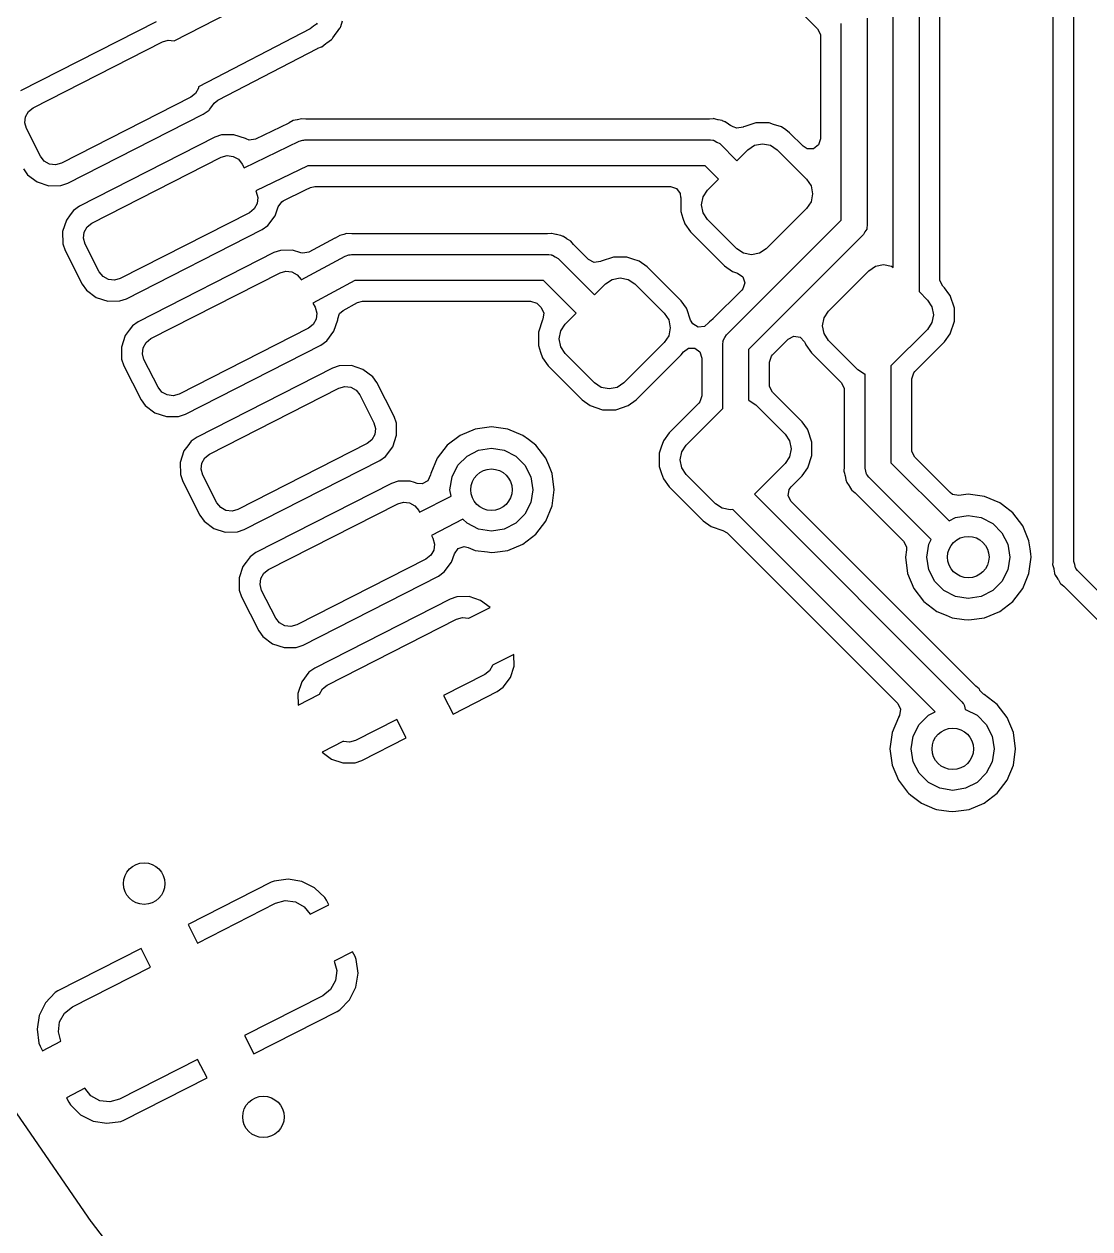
# Model space of a CAD drawing. Extents: x -1.57 to 1.57, y -1.57 to 1.57.
# Drawn here: x -1.2995 to -0.8948, y -0.9284 to -0.4708 of the extents above; entities that cross this region are included whole.
import ezdxf

# ---------------------------------------------------------------- set-up
doc = ezdxf.new("R2010")
doc.units = 0
doc.header["$MEASUREMENT"] = 0
doc.layers.add('BLACK', color=7, linetype='CONTINUOUS')

msp = doc.modelspace()

# ---------------------------------------------------------------- linework, layer by layer
at = {"layer": 'BLACK', "linetype": 'CONTINUOUS'}
for p, q in [((-1.16805, -0.30282), (-0.99821, -0.47267)), ((-0.95965, -0.34646), (-0.95965, -0.57241)), ((-0.96949, -0.5632), (-0.96949, -0.34849)), ((-0.95175, -0.56753), (-0.95175, -0.35361)), ((-0.90089, -0.6749), (-0.90089, -0.3839)), ((-0.90878, -0.38879), (-0.90878, -0.67426)), ((-1.24249, -0.47719), (-1.20519, -0.45784)), ((-1.24942, -0.46992), (-1.30086, -0.49613)), ((-1.18844, -0.47082), (-1.18968, -0.47164)), ((-1.18819, -0.47045), (-1.18844, -0.47082)), ((-1.17924, -0.47168), (-1.17857, -0.46951)), ((-0.98917, -0.54521), (-0.98917, -0.47054)), ((-0.97933, -0.4685), (-0.97933, -0.54724)), ((-1.19084, -0.47257), (-1.23328, -0.49459)), ((-1.18968, -0.47164), (-1.19084, -0.47257)), ((-1.18227, -0.47608), (-1.18099, -0.47421)), ((-1.18099, -0.47421), (-1.18094, -0.47415)), ((-1.18094, -0.47415), (-1.17958, -0.47234)), ((-1.17958, -0.47234), (-1.17944, -0.47208)), ((-1.17958, -0.47234), (-1.17958, -0.47234)), ((-1.17958, -0.47234), (-1.17958, -0.47234)), ((-1.17944, -0.47208), (-1.17943, -0.47208)), ((-1.17943, -0.47208), (-1.17936, -0.47195)), ((-1.17937, -0.47194), (-1.17924, -0.47168)), ((-1.17936, -0.47195), (-1.17937, -0.47194)), ((-1.17924, -0.47168), (-1.17924, -0.47168)), ((-0.99821, -0.47267), (-0.99711, -0.47482)), ((-0.99711, -0.47482), (-0.99707, -0.47543)), ((-0.99707, -0.47543), (-0.99707, -0.51442)), ((-1.29611, -0.50257), (-1.247, -0.47754)), ((-1.247, -0.47754), (-1.24478, -0.47692)), ((-1.24478, -0.47692), (-1.2425, -0.47719)), ((-1.2425, -0.47719), (-1.24249, -0.47719)), ((-1.22601, -0.49971), (-1.18815, -0.48007)), ((-1.18815, -0.48007), (-1.18796, -0.47998)), ((-1.18796, -0.47998), (-1.18654, -0.47943)), ((-1.18654, -0.47943), (-1.18646, -0.4794)), ((-1.18646, -0.4794), (-1.18497, -0.47822)), ((-1.18646, -0.4794), (-1.18646, -0.4794)), ((-1.18646, -0.4794), (-1.18646, -0.4794)), ((-1.18497, -0.47822), (-1.18468, -0.47799)), ((-1.18468, -0.47799), (-1.18462, -0.47795)), ((-1.18462, -0.47795), (-1.18279, -0.47661)), ((-1.18279, -0.47661), (-1.18258, -0.47641)), ((-1.18279, -0.47661), (-1.18279, -0.47661)), ((-1.18258, -0.47641), (-1.18257, -0.47642)), ((-1.18257, -0.47642), (-1.18246, -0.4763)), ((-1.18247, -0.4763), (-1.18227, -0.47608)), ((-1.18246, -0.4763), (-1.18247, -0.4763)), ((-1.18227, -0.47608), (-1.18227, -0.47608)), ((-1.23628, -0.49859), (-1.28539, -0.52362)), ((-1.23447, -0.49717), (-1.23628, -0.49859)), ((-1.23334, -0.49516), (-1.23447, -0.49717)), ((-1.23328, -0.49459), (-1.23334, -0.49516)), ((-1.29792, -0.50399), (-1.29611, -0.50257)), ((-1.22931, -0.50347), (-1.22917, -0.50328)), ((-1.22917, -0.50328), (-1.22829, -0.5021)), ((-1.22829, -0.5021), (-1.22733, -0.50083)), ((-1.22733, -0.50083), (-1.22601, -0.49971)), ((-1.29932, -0.50829), (-1.29905, -0.506)), ((-1.29905, -0.506), (-1.29792, -0.50399)), ((-1.28297, -0.53124), (-1.23153, -0.50503)), ((-1.23153, -0.50503), (-1.22931, -0.50347)), ((-1.19736, -0.50746), (-1.19886, -0.50832)), ((-1.19589, -0.5072), (-1.19736, -0.50746)), ((-1.19736, -0.50746), (-1.19736, -0.50746)), ((-1.19569, -0.50715), (-1.19589, -0.5072)), ((-1.19425, -0.50674), (-1.19569, -0.50715)), ((-1.19252, -0.50687), (-1.19425, -0.50674)), ((-1.19239, -0.50687), (-1.19252, -0.50687)), ((-1.03946, -0.50687), (-1.19239, -0.50687)), ((-1.03929, -0.50686), (-1.03946, -0.50687)), ((-1.03786, -0.50674), (-1.03929, -0.50686)), ((-1.03768, -0.50672), (-1.03786, -0.50674)), ((-1.03698, -0.50691), (-1.03768, -0.50672)), ((-1.03768, -0.50672), (-1.03768, -0.50672)), ((-1.03612, -0.50714), (-1.03698, -0.50691)), ((-1.03596, -0.50718), (-1.03612, -0.50714)), ((-1.03437, -0.50746), (-1.03596, -0.50718)), ((-1.03432, -0.50749), (-1.03437, -0.50746)), ((-1.03338, -0.50788), (-1.03432, -0.50749)), ((-1.03332, -0.50789), (-1.03338, -0.50788)), ((-1.29869, -0.51051), (-1.29932, -0.50829)), ((-1.29333, -0.52103), (-1.29869, -0.51051)), ((-1.19899, -0.50839), (-1.21162, -0.51453)), ((-1.19886, -0.50832), (-1.19899, -0.50839)), ((-1.032, -0.50882), (-1.03332, -0.50789)), ((-1.03332, -0.50789), (-1.03332, -0.50789)), ((-1.03185, -0.50891), (-1.032, -0.50882)), ((-1.03124, -0.50926), (-1.03185, -0.50891)), ((-1.0302, -0.50987), (-1.03124, -0.50926)), ((-1.02886, -0.51034), (-1.0302, -0.50987)), ((-1.02648, -0.50996), (-1.02886, -0.51034)), ((-1.02633, -0.50989), (-1.02648, -0.50996)), ((-1.02581, -0.50972), (-1.02633, -0.50989)), ((-1.02158, -0.50834), (-1.02581, -0.50972)), ((-1.01659, -0.50834), (-1.02158, -0.50834)), ((-1.01494, -0.50888), (-1.01659, -0.50834)), ((-1.01183, -0.50989), (-1.01494, -0.50888)), ((-1.01028, -0.51102), (-1.01183, -0.50989)), ((-1.00881, -0.51208), (-1.01028, -0.51102)), ((-1.00372, -0.51717), (-1.00881, -0.51208)), ((-1.22708, -0.51377), (-1.27852, -0.53998)), ((-1.22451, -0.5129), (-1.22708, -0.51377)), ((-1.2199, -0.51282), (-1.22451, -0.5129)), ((-1.22451, -0.5129), (-1.22451, -0.5129)), ((-1.21552, -0.51424), (-1.2199, -0.51282)), ((-1.21598, -0.52542), (-1.19506, -0.51526)), ((-1.21524, -0.51439), (-1.21552, -0.51424)), ((-1.21521, -0.51433), (-1.21524, -0.51439)), ((-1.21401, -0.51486), (-1.21521, -0.51433)), ((-1.21162, -0.51453), (-1.21401, -0.51486)), ((-1.19506, -0.51526), (-1.19373, -0.51483)), ((-1.19373, -0.51483), (-1.19331, -0.51488)), ((-1.19331, -0.51488), (-1.19291, -0.51476)), ((-1.19291, -0.51476), (-1.03882, -0.51476)), ((-1.03882, -0.51476), (-1.03795, -0.51489)), ((-1.03795, -0.51489), (-1.03777, -0.51488)), ((-1.03777, -0.51488), (-1.03768, -0.51493)), ((-1.03768, -0.51493), (-1.03743, -0.51496)), ((-1.03743, -0.51496), (-1.03641, -0.51562)), ((-1.03641, -0.51562), (-1.03534, -0.51621)), ((-1.03534, -0.51621), (-1.02883, -0.52272)), ((-1.02465, -0.51854), (-1.0221, -0.51684)), ((-1.0221, -0.51684), (-1.01908, -0.51624)), ((-1.01908, -0.51624), (-1.01607, -0.51684)), ((-1.01607, -0.51684), (-1.01351, -0.51854)), ((-0.99781, -0.51671), (-0.99976, -0.51812)), ((-0.99707, -0.51442), (-0.99781, -0.51671)), ((-1.2919, -0.52284), (-1.29333, -0.52103)), ((-1.27377, -0.54642), (-1.22466, -0.52139)), ((-1.22466, -0.52139), (-1.22244, -0.52077)), ((-1.22244, -0.52077), (-1.22015, -0.52104)), ((-1.22015, -0.52104), (-1.21814, -0.52216)), ((-1.02883, -0.52272), (-1.02465, -0.51854)), ((-1.01351, -0.51854), (-1.00238, -0.52968)), ((-1.00217, -0.51812), (-1.00372, -0.51717)), ((-0.99976, -0.51812), (-1.00217, -0.51812)), ((-1.29977, -0.52578), (-1.2982, -0.528)), ((-1.28989, -0.52397), (-1.2919, -0.52284)), ((-1.28761, -0.52424), (-1.28989, -0.52397)), ((-1.28539, -0.52362), (-1.28761, -0.52424)), ((-1.21814, -0.52216), (-1.21672, -0.52397)), ((-1.21672, -0.52397), (-1.21598, -0.52542)), ((-1.19178, -0.52461), (-1.21151, -0.53419)), ((-1.04086, -0.52461), (-1.19178, -0.52461)), ((-1.03579, -0.52968), (-1.04086, -0.52461)), ((-1.2982, -0.528), (-1.29452, -0.53077)), ((-1.29452, -0.53077), (-1.29014, -0.53219)), ((-1.03996, -0.53385), (-1.03579, -0.52968)), ((-1.00238, -0.52968), (-1.00067, -0.53223)), ((-1.29014, -0.53219), (-1.28554, -0.53211)), ((-1.28554, -0.53211), (-1.28297, -0.53124)), ((-1.21151, -0.53419), (-1.21135, -0.5345)), ((-1.21135, -0.5345), (-1.21073, -0.53672)), ((-1.20109, -0.5379), (-1.19263, -0.5338)), ((-1.19263, -0.5338), (-1.19077, -0.53289)), ((-1.19077, -0.53289), (-1.18907, -0.5325)), ((-1.18907, -0.5325), (-1.05402, -0.5325)), ((-1.05402, -0.5325), (-1.05173, -0.53324)), ((-1.05173, -0.53324), (-1.05032, -0.53519)), ((-1.05032, -0.53519), (-1.05021, -0.53662)), ((-1.04167, -0.53641), (-1.03996, -0.53385)), ((-1.00067, -0.53223), (-1.00007, -0.53525)), ((-1.00007, -0.53525), (-1.00067, -0.53826)), ((-1.211, -0.539), (-1.21213, -0.54101)), ((-1.21073, -0.53672), (-1.211, -0.539)), ((-1.20309, -0.5402), (-1.20167, -0.53825)), ((-1.20167, -0.53825), (-1.20109, -0.5379)), ((-1.05021, -0.53662), (-1.05016, -0.53662)), ((-1.05016, -0.53662), (-1.05016, -0.53692)), ((-1.05016, -0.53692), (-1.05016, -0.54192)), ((-1.04227, -0.53942), (-1.04167, -0.53641)), ((-1.04167, -0.54244), (-1.04227, -0.53942)), ((-1.00067, -0.53826), (-1.00238, -0.54081)), ((-1.28205, -0.54329), (-1.2835, -0.54522)), ((-1.28073, -0.54154), (-1.28205, -0.54329)), ((-1.27852, -0.53998), (-1.28073, -0.54154)), ((-1.21394, -0.54244), (-1.26305, -0.56746)), ((-1.21213, -0.54101), (-1.21394, -0.54244)), ((-1.20697, -0.54731), (-1.2042, -0.54363)), ((-1.2042, -0.54363), (-1.20309, -0.5402)), ((-1.05016, -0.54192), (-1.04932, -0.54451)), ((-1.03996, -0.54499), (-1.04167, -0.54244)), ((-1.00238, -0.54081), (-1.01769, -0.55612)), ((-1.2835, -0.54522), (-1.28492, -0.5496)), ((-1.2835, -0.54522), (-1.2835, -0.54522)), ((-1.2835, -0.54522), (-1.2835, -0.54522)), ((-1.27671, -0.54985), (-1.27558, -0.54784)), ((-1.27558, -0.54784), (-1.27377, -0.54642)), ((-1.26063, -0.57509), (-1.20919, -0.54888)), ((-1.20919, -0.54888), (-1.20697, -0.54731)), ((-1.04932, -0.54451), (-1.04862, -0.54667)), ((-1.04862, -0.54667), (-1.04642, -0.54969)), ((-1.02883, -0.55612), (-1.03996, -0.54499)), ((-1.03278, -0.58881), (-0.98917, -0.54521)), ((-0.97953, -0.54863), (-0.98019, -0.54966)), ((-0.9795, -0.54839), (-0.97953, -0.54863)), ((-0.97944, -0.54829), (-0.9795, -0.54839)), ((-0.97933, -0.54724), (-0.97946, -0.54811)), ((-0.97946, -0.54811), (-0.97944, -0.54829)), ((-1.28492, -0.5496), (-1.28485, -0.55421)), ((-1.27698, -0.55214), (-1.27671, -0.54985)), ((-1.27635, -0.55436), (-1.27698, -0.55214)), ((-1.18151, -0.55209), (-1.19136, -0.55741)), ((-1.18146, -0.55207), (-1.18151, -0.55209)), ((-1.17969, -0.55104), (-1.18146, -0.55207)), ((-1.17867, -0.55086), (-1.17969, -0.55104)), ((-1.17812, -0.55072), (-1.17867, -0.55086)), ((-1.17713, -0.55039), (-1.17812, -0.55072)), ((-1.17508, -0.55045), (-1.17713, -0.55039)), ((-1.17713, -0.55039), (-1.17713, -0.55039)), ((-1.17503, -0.55045), (-1.17508, -0.55045)), ((-1.10088, -0.55045), (-1.17503, -0.55045)), ((-1.10071, -0.55044), (-1.10088, -0.55045)), ((-1.09928, -0.55032), (-1.10071, -0.55044)), ((-1.0991, -0.55031), (-1.09928, -0.55032)), ((-1.09858, -0.55044), (-1.0991, -0.55031)), ((-1.0991, -0.55031), (-1.0991, -0.55031)), ((-1.09754, -0.55072), (-1.09858, -0.55044)), ((-1.09738, -0.55076), (-1.09754, -0.55072)), ((-1.09579, -0.55104), (-1.09738, -0.55076)), ((-1.09573, -0.55107), (-1.09579, -0.55104)), ((-1.09479, -0.55146), (-1.09573, -0.55107)), ((-1.09474, -0.55147), (-1.09479, -0.55146)), ((-1.09341, -0.5524), (-1.09474, -0.55147)), ((-1.09474, -0.55147), (-1.09474, -0.55147)), ((-1.09327, -0.55249), (-1.09341, -0.5524)), ((-1.09276, -0.55278), (-1.09327, -0.55249)), ((-1.09187, -0.5533), (-1.09276, -0.55278)), ((-1.09083, -0.55454), (-1.09187, -0.5533)), ((-1.04642, -0.54969), (-1.04642, -0.54969)), ((-1.04642, -0.54969), (-1.04642, -0.54969)), ((-1.04642, -0.54969), (-1.03353, -0.56258)), ((-0.98077, -0.55072), (-1.02438, -0.59433)), ((-0.98019, -0.54966), (-0.98077, -0.55072)), ((-1.28485, -0.55421), (-1.28485, -0.55421)), ((-1.28485, -0.55421), (-1.28398, -0.55678)), ((-1.28398, -0.55678), (-1.28398, -0.55678)), ((-1.28398, -0.55678), (-1.28398, -0.55678)), ((-1.28398, -0.55678), (-1.27743, -0.56963)), ((-1.27099, -0.56488), (-1.27635, -0.55436)), ((-1.20473, -0.55761), (-1.25618, -0.58383)), ((-1.20217, -0.55674), (-1.20473, -0.55761)), ((-1.19756, -0.55667), (-1.20217, -0.55674)), ((-1.20217, -0.55674), (-1.20217, -0.55674)), ((-1.19441, -0.55769), (-1.19756, -0.55667)), ((-1.19373, -0.55785), (-1.19441, -0.55769)), ((-1.19136, -0.55741), (-1.19373, -0.55785)), ((-1.09072, -0.55466), (-1.09083, -0.55454)), ((-1.08516, -0.56022), (-1.09072, -0.55466)), ((-1.02627, -0.55783), (-1.02883, -0.55612)), ((-1.02326, -0.55843), (-1.02627, -0.55783)), ((-1.02024, -0.55783), (-1.02326, -0.55843)), ((-1.01769, -0.55612), (-1.02024, -0.55783)), ((-1.1943, -0.56798), (-1.17758, -0.55894)), ((-1.17758, -0.55894), (-1.17626, -0.55845)), ((-1.17626, -0.55845), (-1.17574, -0.55849)), ((-1.17574, -0.55849), (-1.17524, -0.55835)), ((-1.17524, -0.55835), (-1.10024, -0.55835)), ((-1.10024, -0.55835), (-1.09937, -0.55847)), ((-1.09937, -0.55847), (-1.09919, -0.55846)), ((-1.09919, -0.55846), (-1.0991, -0.55851)), ((-1.0991, -0.55851), (-1.09885, -0.55855)), ((-1.09885, -0.55855), (-1.09783, -0.5592)), ((-1.09783, -0.5592), (-1.09676, -0.55979)), ((-1.09676, -0.55979), (-1.08289, -0.57365)), ((-1.08301, -0.56132), (-1.08516, -0.56022)), ((-1.08063, -0.56094), (-1.08301, -0.56132)), ((-1.0804, -0.56082), (-1.08063, -0.56094)), ((-1.07565, -0.55928), (-1.0804, -0.56082)), ((-1.0804, -0.56082), (-1.0804, -0.56082)), ((-1.07065, -0.55928), (-1.07565, -0.55928)), ((-1.06832, -0.56003), (-1.07065, -0.55928)), ((-1.0659, -0.56082), (-1.06832, -0.56003)), ((-1.06288, -0.56302), (-1.0659, -0.56082)), ((-1.03353, -0.56258), (-1.03051, -0.56478)), ((-0.97872, -0.56448), (-0.97616, -0.56277)), ((-0.97616, -0.56277), (-0.97315, -0.56217)), ((-0.97315, -0.56217), (-0.97013, -0.56277)), ((-0.97013, -0.56277), (-0.96949, -0.5632)), ((-1.26956, -0.56669), (-1.27099, -0.56488)), ((-1.26755, -0.56782), (-1.26956, -0.56669)), ((-1.25143, -0.59027), (-1.20232, -0.56524)), ((-1.20232, -0.56524), (-1.2001, -0.56462)), ((-1.2001, -0.56462), (-1.19781, -0.56489)), ((-1.19781, -0.56489), (-1.1958, -0.56601)), ((-1.1958, -0.56601), (-1.19437, -0.56782)), ((-1.07616, -0.56777), (-1.07315, -0.56717)), ((-1.07315, -0.56717), (-1.07014, -0.56777)), ((-1.04999, -0.57591), (-1.06288, -0.56302)), ((-1.03051, -0.56478), (-1.02856, -0.56541)), ((-1.02856, -0.56541), (-1.02661, -0.56683)), ((-1.02661, -0.56683), (-1.02587, -0.56912)), ((-0.99403, -0.57979), (-0.97872, -0.56448)), ((-1.27743, -0.56963), (-1.27586, -0.57185)), ((-1.27586, -0.57185), (-1.27218, -0.57461)), ((-1.26526, -0.56809), (-1.26755, -0.56782)), ((-1.26305, -0.56746), (-1.26526, -0.56809)), ((-1.19437, -0.56782), (-1.1943, -0.56798)), ((-1.17399, -0.56819), (-1.18983, -0.57675)), ((-1.10227, -0.56819), (-1.17399, -0.56819)), ((-1.08985, -0.58061), (-1.10227, -0.56819)), ((-1.08289, -0.57365), (-1.07872, -0.56948)), ((-1.07872, -0.56948), (-1.07616, -0.56777)), ((-1.07014, -0.56777), (-1.06758, -0.56948)), ((-1.06758, -0.56948), (-1.05645, -0.58061)), ((-1.02701, -0.57188), (-1.03791, -0.58278)), ((-1.02661, -0.57141), (-1.02701, -0.57188)), ((-1.02587, -0.56912), (-1.02661, -0.57141)), ((-0.9517, -0.56814), (-0.95175, -0.56753)), ((-0.95061, -0.57028), (-0.9517, -0.56814)), ((-0.94999, -0.57091), (-0.95061, -0.57028)), ((-0.94832, -0.5732), (-0.94999, -0.57091)), ((-1.27218, -0.57461), (-1.2678, -0.57604)), ((-1.2678, -0.57604), (-1.2632, -0.57596)), ((-1.2632, -0.57596), (-1.26063, -0.57509)), ((-1.17286, -0.57655), (-1.17101, -0.57608)), ((-1.17101, -0.57608), (-1.10716, -0.57608)), ((-1.10716, -0.57608), (-1.10487, -0.57683)), ((-1.04794, -0.57872), (-1.04999, -0.57591)), ((-0.95965, -0.57241), (-0.95644, -0.57561)), ((-0.95644, -0.57561), (-0.95474, -0.57817)), ((-0.94779, -0.57393), (-0.94832, -0.5732)), ((-0.94625, -0.57868), (-0.94779, -0.57393)), ((-1.18983, -0.57675), (-1.18901, -0.57835)), ((-1.18901, -0.57835), (-1.18839, -0.58056)), ((-1.18839, -0.58056), (-1.18866, -0.58285)), ((-1.18036, -0.58279), (-1.17973, -0.58073)), ((-1.17973, -0.58073), (-1.1784, -0.57954)), ((-1.1784, -0.57954), (-1.17286, -0.57655)), ((-1.10487, -0.57683), (-1.1044, -0.57722)), ((-1.1044, -0.57722), (-1.10328, -0.57835)), ((-1.10328, -0.57835), (-1.10219, -0.58049)), ((-1.10219, -0.58049), (-1.10256, -0.58287)), ((-1.09403, -0.58479), (-1.08985, -0.58061)), ((-1.05645, -0.58061), (-1.05474, -0.58317)), ((-1.04779, -0.57893), (-1.04794, -0.57872)), ((-1.04639, -0.58325), (-1.04779, -0.57893)), ((-0.99573, -0.58234), (-0.99403, -0.57979)), ((-0.95474, -0.57817), (-0.95414, -0.58118)), ((-0.94625, -0.58368), (-0.94625, -0.57868)), ((-1.25839, -0.58539), (-1.25969, -0.58711)), ((-1.25618, -0.58383), (-1.25839, -0.58539)), ((-1.18978, -0.58486), (-1.19159, -0.58629)), ((-1.18866, -0.58285), (-1.18978, -0.58486)), ((-1.18186, -0.58748), (-1.18044, -0.5831)), ((-1.18044, -0.58304), (-1.18042, -0.58297)), ((-1.18044, -0.5831), (-1.18044, -0.58304)), ((-1.18042, -0.58297), (-1.18039, -0.58278)), ((-1.18039, -0.58278), (-1.18036, -0.58279)), ((-1.10268, -0.58311), (-1.10423, -0.58786)), ((-1.10256, -0.58287), (-1.10268, -0.58311)), ((-1.10268, -0.58311), (-1.10268, -0.58311)), ((-1.10268, -0.58311), (-1.10268, -0.58311)), ((-1.09573, -0.58734), (-1.09403, -0.58479)), ((-1.05474, -0.58317), (-1.05414, -0.58618)), ((-1.04558, -0.58465), (-1.04639, -0.58325)), ((-1.04349, -0.58585), (-1.04558, -0.58465)), ((-1.0411, -0.5856), (-1.04349, -0.58585)), ((-1.03951, -0.58417), (-1.0411, -0.5856)), ((-1.03949, -0.58419), (-1.03951, -0.58417)), ((-1.03937, -0.58405), (-1.03949, -0.58419)), ((-1.03931, -0.58399), (-1.03937, -0.58405)), ((-1.03927, -0.58393), (-1.03931, -0.58399)), ((-1.03803, -0.58289), (-1.03927, -0.58393)), ((-1.03927, -0.58393), (-1.03927, -0.58393)), ((-1.03791, -0.58278), (-1.03803, -0.58289)), ((-0.99633, -0.58536), (-0.99573, -0.58234)), ((-0.99573, -0.58837), (-0.99633, -0.58536)), ((-0.95474, -0.58419), (-0.95644, -0.58675)), ((-0.95414, -0.58118), (-0.95474, -0.58419)), ((-0.94779, -0.58843), (-0.94625, -0.58368)), ((-1.26116, -0.58907), (-1.26258, -0.59345)), ((-1.25969, -0.58711), (-1.26116, -0.58907)), ((-1.26116, -0.58907), (-1.26116, -0.58907)), ((-1.26116, -0.58907), (-1.26116, -0.58907)), ((-1.19159, -0.58629), (-1.2407, -0.61131)), ((-1.18463, -0.59116), (-1.18186, -0.58748)), ((-1.10423, -0.58786), (-1.10423, -0.59285)), ((-1.09633, -0.59036), (-1.09573, -0.58734)), ((-1.05474, -0.58919), (-1.05645, -0.59175)), ((-1.05414, -0.58618), (-1.05474, -0.58919)), ((-1.03402, -0.59091), (-1.03337, -0.58988)), ((-1.03337, -0.58988), (-1.03278, -0.58881)), ((-1.00934, -0.59046), (-1.00719, -0.58936)), ((-1.00719, -0.58936), (-1.00482, -0.58974)), ((-1.00482, -0.58974), (-1.00311, -0.59144)), ((-0.99403, -0.59092), (-0.99573, -0.58837)), ((-0.95644, -0.58675), (-0.97032, -0.60062)), ((-0.94999, -0.59145), (-0.94779, -0.58843)), ((-1.26258, -0.59345), (-1.26251, -0.59806)), ((-1.25463, -0.59599), (-1.25436, -0.5937)), ((-1.25436, -0.5937), (-1.25324, -0.59169)), ((-1.25324, -0.59169), (-1.25143, -0.59027)), ((-1.23829, -0.61894), (-1.18684, -0.59273)), ((-1.18684, -0.59273), (-1.18463, -0.59116)), ((-1.10423, -0.59285), (-1.10339, -0.59543)), ((-1.09573, -0.59337), (-1.09633, -0.59036)), ((-1.09403, -0.59592), (-1.09573, -0.59337)), ((-1.05645, -0.59175), (-1.07176, -0.60706)), ((-1.04917, -0.59533), (-1.04722, -0.59391)), ((-1.04722, -0.59391), (-1.04481, -0.59391)), ((-1.04481, -0.59391), (-1.04286, -0.59533)), ((-1.03422, -0.59229), (-1.0341, -0.59142)), ((-1.03422, -0.61685), (-1.03422, -0.59229)), ((-1.03411, -0.59125), (-1.03406, -0.59115)), ((-1.0341, -0.59142), (-1.03411, -0.59125)), ((-1.03406, -0.59115), (-1.03402, -0.59091)), ((-1.02438, -0.59433), (-1.02438, -0.61367)), ((-1.01535, -0.59646), (-1.00934, -0.59046)), ((-1.00311, -0.59144), (-1.00288, -0.59201)), ((-1.00288, -0.59201), (-1.00268, -0.5926)), ((-1.00268, -0.5926), (-1.00268, -0.5926)), ((-1.00268, -0.5926), (-1.00049, -0.59563)), ((-0.98289, -0.60206), (-0.99403, -0.59092)), ((-0.9563, -0.59776), (-0.94999, -0.59145)), ((-1.26251, -0.59806), (-1.26251, -0.59806)), ((-1.26251, -0.59806), (-1.26164, -0.60062)), ((-1.25401, -0.59821), (-1.25463, -0.59599)), ((-1.24865, -0.60873), (-1.25401, -0.59821)), ((-1.10339, -0.59543), (-1.10268, -0.5976)), ((-1.10268, -0.5976), (-1.10049, -0.60063)), ((-1.08289, -0.60706), (-1.09403, -0.59592)), ((-1.06705, -0.61352), (-1.04999, -0.59645)), ((-1.04999, -0.59645), (-1.04917, -0.59533)), ((-1.04286, -0.59533), (-1.04212, -0.59762)), ((-1.04212, -0.59762), (-1.04212, -0.61197)), ((-1.01649, -0.59922), (-1.01574, -0.59693)), ((-1.01649, -0.60779), (-1.01649, -0.59922)), ((-1.01574, -0.59693), (-1.01535, -0.59646)), ((-1.00049, -0.59563), (-1.00049, -0.59563)), ((-1.00049, -0.59563), (-1.00049, -0.59563)), ((-1.00049, -0.59563), (-0.99465, -0.60146)), ((-0.96128, -0.60275), (-0.9563, -0.59776)), ((-1.26164, -0.60062), (-1.26164, -0.60062)), ((-1.26164, -0.60062), (-1.26164, -0.60062)), ((-1.26164, -0.60062), (-1.25509, -0.61348)), ((-1.18239, -0.60146), (-1.23384, -0.62767)), ((-1.17983, -0.60059), (-1.18239, -0.60146)), ((-1.17522, -0.60052), (-1.17983, -0.60059)), ((-1.17983, -0.60059), (-1.17983, -0.60059)), ((-1.17084, -0.60194), (-1.17522, -0.60052)), ((-1.16716, -0.60471), (-1.17084, -0.60194)), ((-1.17084, -0.60194), (-1.17084, -0.60194)), ((-1.10049, -0.60063), (-1.10049, -0.60063)), ((-1.10049, -0.60063), (-1.10049, -0.60063)), ((-1.10049, -0.60063), (-1.0876, -0.61352)), ((-0.99465, -0.60146), (-0.98919, -0.60692)), ((-0.98034, -0.60377), (-0.98289, -0.60206)), ((-0.98016, -0.6038), (-0.98034, -0.60377)), ((-0.98016, -0.63943), (-0.98016, -0.6038)), ((-0.97032, -0.60062), (-0.97032, -0.63739)), ((-0.96242, -0.6055), (-0.96168, -0.60321)), ((-0.96168, -0.60321), (-0.96128, -0.60275)), ((-1.17998, -0.60909), (-1.17776, -0.60847)), ((-1.17776, -0.60847), (-1.17547, -0.60874)), ((-1.16559, -0.60692), (-1.16716, -0.60471)), ((-1.15904, -0.61978), (-1.16559, -0.60692)), ((-1.08034, -0.60877), (-1.08289, -0.60706)), ((-1.07176, -0.60706), (-1.07431, -0.60877)), ((-1.01644, -0.6084), (-1.01649, -0.60779)), ((-1.01535, -0.61055), (-1.01644, -0.6084)), ((-0.98919, -0.60692), (-0.9881, -0.60907)), ((-0.96242, -0.6325), (-0.96242, -0.6055)), ((-1.24722, -0.61054), (-1.24865, -0.60873)), ((-1.24521, -0.61167), (-1.24722, -0.61054)), ((-1.24292, -0.61194), (-1.24521, -0.61167)), ((-1.2407, -0.61131), (-1.24292, -0.61194)), ((-1.22909, -0.63411), (-1.17998, -0.60909)), ((-1.17547, -0.60874), (-1.17346, -0.60986)), ((-1.17346, -0.60986), (-1.17203, -0.61167)), ((-1.17203, -0.61167), (-1.16667, -0.6222)), ((-1.07732, -0.60937), (-1.08034, -0.60877)), ((-1.07431, -0.60877), (-1.07732, -0.60937)), ((-1.04212, -0.61197), (-1.04286, -0.61426)), ((-1.00405, -0.62184), (-1.01535, -0.61055)), ((-0.9881, -0.60907), (-0.98805, -0.60968)), ((-0.98805, -0.60968), (-0.98805, -0.63878)), ((-1.25509, -0.61348), (-1.25352, -0.61569)), ((-1.25352, -0.61569), (-1.24984, -0.61846)), ((-1.0876, -0.61352), (-1.08457, -0.61572)), ((-1.08457, -0.61572), (-1.07982, -0.61726)), ((-1.07982, -0.61726), (-1.07982, -0.61726)), ((-1.07982, -0.61726), (-1.07483, -0.61726)), ((-1.07483, -0.61726), (-1.07008, -0.61572)), ((-1.07483, -0.61726), (-1.07483, -0.61726)), ((-1.07008, -0.61572), (-1.06705, -0.61352)), ((-1.04326, -0.61472), (-1.05455, -0.62602)), ((-1.04809, -0.63072), (-1.03422, -0.61685)), ((-1.04286, -0.61426), (-1.04326, -0.61472)), ((-1.02438, -0.61367), (-1.0242, -0.6137)), ((-1.0242, -0.6137), (-1.02165, -0.61541)), ((-1.02165, -0.61541), (-1.01051, -0.62655)), ((-1.24984, -0.61846), (-1.24546, -0.61989)), ((-1.24546, -0.61989), (-1.24085, -0.61981)), ((-1.24085, -0.61981), (-1.23829, -0.61894)), ((-1.16667, -0.6222), (-1.16605, -0.62441)), ((-1.15817, -0.62235), (-1.15904, -0.61978)), ((-1.00204, -0.6246), (-1.00405, -0.62184)), ((-1.16632, -0.6267), (-1.16744, -0.62871)), ((-1.16605, -0.62441), (-1.16632, -0.6267)), ((-1.1581, -0.62695), (-1.15817, -0.62235)), ((-1.12822, -0.6246), (-1.13397, -0.62699)), ((-1.12205, -0.62379), (-1.12822, -0.6246)), ((-1.12822, -0.6246), (-1.12822, -0.6246)), ((-1.11588, -0.6246), (-1.12205, -0.62379)), ((-1.12205, -0.62379), (-1.12205, -0.62379)), ((-1.11012, -0.62699), (-1.11588, -0.6246)), ((-1.11588, -0.6246), (-1.11588, -0.6246)), ((-1.05455, -0.62602), (-1.05675, -0.62904)), ((-1.01051, -0.62655), (-1.0088, -0.6291)), ((-1.00185, -0.62487), (-1.00204, -0.6246)), ((-1.00031, -0.62962), (-1.00185, -0.62487)), ((-1.23732, -0.63093), (-1.23882, -0.63292)), ((-1.23605, -0.62924), (-1.23732, -0.63093)), ((-1.23384, -0.62767), (-1.23605, -0.62924)), ((-1.16925, -0.63014), (-1.21836, -0.65516)), ((-1.16744, -0.62871), (-1.16925, -0.63014)), ((-1.16229, -0.63501), (-1.15952, -0.63133)), ((-1.15952, -0.63133), (-1.1581, -0.62695)), ((-1.13891, -0.63078), (-1.1427, -0.63572)), ((-1.13397, -0.62699), (-1.13891, -0.63078)), ((-1.13891, -0.63078), (-1.13891, -0.63078)), ((-1.13397, -0.62699), (-1.13397, -0.62699)), ((-1.10804, -0.62859), (-1.11012, -0.62699)), ((-1.11012, -0.62699), (-1.11012, -0.62699)), ((-1.11012, -0.62699), (-1.11012, -0.62699)), ((-1.10519, -0.63078), (-1.10804, -0.62859)), ((-1.1014, -0.63572), (-1.10519, -0.63078)), ((-1.10519, -0.63078), (-1.10519, -0.63078)), ((-1.10519, -0.63078), (-1.10519, -0.63078)), ((-1.10519, -0.63078), (-1.10519, -0.63078)), ((-1.10519, -0.63078), (-1.10519, -0.63078)), ((-1.05675, -0.62904), (-1.05754, -0.63148)), ((-1.0498, -0.63328), (-1.04809, -0.63072)), ((-1.0088, -0.6291), (-1.0082, -0.63211)), ((-1.00031, -0.63461), (-1.00031, -0.62962)), ((-1.23882, -0.63292), (-1.24024, -0.6373)), ((-1.23882, -0.63292), (-1.23882, -0.63292)), ((-1.23882, -0.63292), (-1.23882, -0.63292)), ((-1.23202, -0.63755), (-1.2309, -0.63554)), ((-1.2309, -0.63554), (-1.22909, -0.63411)), ((-1.1645, -0.63658), (-1.16229, -0.63501)), ((-1.1427, -0.63572), (-1.14508, -0.64147)), ((-1.1427, -0.63572), (-1.1427, -0.63572)), ((-1.13479, -0.63838), (-1.1313, -0.6349)), ((-1.1313, -0.6349), (-1.12691, -0.63266)), ((-1.12691, -0.63266), (-1.12205, -0.63189)), ((-1.12205, -0.63189), (-1.11718, -0.63266)), ((-1.11718, -0.63266), (-1.11279, -0.6349)), ((-1.11279, -0.6349), (-1.10931, -0.63838)), ((-1.10029, -0.63838), (-1.1014, -0.63572)), ((-1.1014, -0.63572), (-1.1014, -0.63572)), ((-1.05754, -0.63148), (-1.05829, -0.63379)), ((-1.05829, -0.63379), (-1.05829, -0.63879)), ((-1.0504, -0.63629), (-1.0498, -0.63328)), ((-1.0088, -0.63513), (-1.01051, -0.63768)), ((-1.0082, -0.63211), (-1.0088, -0.63513)), ((-1.00185, -0.63936), (-1.00031, -0.63461)), ((-0.96237, -0.63311), (-0.96242, -0.6325)), ((-0.96128, -0.63526), (-0.96237, -0.63311)), ((-0.94779, -0.64875), (-0.96128, -0.63526)), ((-1.24024, -0.6373), (-1.24016, -0.64191)), ((-1.23229, -0.63984), (-1.23202, -0.63755)), ((-1.23167, -0.64206), (-1.23229, -0.63984)), ((-1.21595, -0.66279), (-1.1645, -0.63658)), ((-1.13702, -0.64277), (-1.13479, -0.63838)), ((-1.10931, -0.63838), (-1.10707, -0.64277)), ((-1.09901, -0.64147), (-1.10029, -0.63838)), ((-1.05829, -0.63879), (-1.05743, -0.64145)), ((-1.0498, -0.6393), (-1.0504, -0.63629)), ((-1.04809, -0.64186), (-1.0498, -0.6393)), ((-1.01051, -0.63768), (-1.02219, -0.64936)), ((-1.00405, -0.64239), (-1.00185, -0.63936)), ((-0.98806, -0.63895), (-0.9882, -0.64056)), ((-0.9882, -0.64056), (-0.98799, -0.64134)), ((-0.98805, -0.63878), (-0.98806, -0.63895)), ((-0.97981, -0.64059), (-0.98016, -0.63943)), ((-0.97032, -0.63739), (-0.94822, -0.65948)), ((-1.24016, -0.64191), (-1.24016, -0.64191)), ((-1.24016, -0.64191), (-1.2393, -0.64447)), ((-1.2393, -0.64447), (-1.2393, -0.64447)), ((-1.2393, -0.64447), (-1.2393, -0.64447)), ((-1.2393, -0.64447), (-1.23274, -0.65733)), ((-1.22631, -0.65258), (-1.23167, -0.64206)), ((-1.15748, -0.64444), (-1.16005, -0.64531)), ((-1.15288, -0.64437), (-1.15748, -0.64444)), ((-1.15748, -0.64444), (-1.15748, -0.64444)), ((-1.15133, -0.64487), (-1.15288, -0.64437)), ((-1.15288, -0.64437), (-1.15288, -0.64437)), ((-1.15288, -0.64437), (-1.15288, -0.64437)), ((-1.15022, -0.64523), (-1.15133, -0.64487)), ((-1.14619, -0.64421), (-1.14831, -0.64535)), ((-1.14515, -0.64203), (-1.14619, -0.64421)), ((-1.14508, -0.64147), (-1.14515, -0.64203)), ((-1.14508, -0.64147), (-1.14508, -0.64147)), ((-1.1378, -0.64764), (-1.13702, -0.64277)), ((-1.10707, -0.64277), (-1.1063, -0.64764)), ((-1.0982, -0.64764), (-1.09901, -0.64147)), ((-1.05743, -0.64145), (-1.05675, -0.64354)), ((-1.05675, -0.64354), (-1.05455, -0.64656)), ((-1.03696, -0.65299), (-1.04809, -0.64186)), ((-1.00827, -0.6466), (-1.00405, -0.64239)), ((-0.98799, -0.64134), (-0.98778, -0.64212)), ((-0.98778, -0.64212), (-0.98774, -0.64229)), ((-0.98774, -0.64229), (-0.98746, -0.64388)), ((-0.98746, -0.64388), (-0.98743, -0.64393)), ((-0.98743, -0.64393), (-0.98704, -0.64487)), ((-0.98704, -0.64487), (-0.98703, -0.64492)), ((-0.98703, -0.64492), (-0.98703, -0.64492)), ((-0.98703, -0.64492), (-0.98613, -0.64622)), ((-0.97956, -0.64179), (-0.97981, -0.64059)), ((-0.97941, -0.64198), (-0.97956, -0.64179)), ((-0.97938, -0.64209), (-0.97941, -0.64198)), ((-0.97924, -0.6422), (-0.97938, -0.64209)), ((-0.97872, -0.64291), (-0.97924, -0.6422)), ((-0.95502, -0.6666), (-0.97872, -0.64291)), ((-1.16005, -0.64531), (-1.21149, -0.67152)), ((-1.14831, -0.64535), (-1.15022, -0.64523)), ((-1.13741, -0.65005), (-1.1378, -0.64764)), ((-1.1063, -0.64764), (-1.10707, -0.6525)), ((-1.09901, -0.65381), (-1.0982, -0.64764)), ((-1.05455, -0.64656), (-1.05455, -0.64656)), ((-1.05455, -0.64656), (-1.05455, -0.64656)), ((-1.05455, -0.64656), (-1.04166, -0.65945)), ((-1.02219, -0.64936), (-0.94337, -0.72817)), ((-1.00936, -0.64997), (-1.00898, -0.64759)), ((-1.00898, -0.64759), (-1.00827, -0.6466)), ((-0.98613, -0.64622), (-0.9861, -0.64625)), ((-0.9861, -0.64625), (-0.98601, -0.64639)), ((-0.98601, -0.64639), (-0.98529, -0.64764)), ((-0.98529, -0.64764), (-0.9852, -0.64779)), ((-0.9852, -0.64779), (-0.98397, -0.64883)), ((-0.98397, -0.64883), (-0.98384, -0.64894)), ((-0.98384, -0.64894), (-0.96554, -0.66724)), ((-0.9469, -0.64941), (-0.94779, -0.64875)), ((-0.94453, -0.64985), (-0.9469, -0.64941)), ((-0.94095, -0.64938), (-0.94453, -0.64985)), ((-0.93477, -0.65019), (-0.94095, -0.64938)), ((-0.94095, -0.64938), (-0.94095, -0.64938)), ((-1.22488, -0.65439), (-1.22631, -0.65258)), ((-1.20674, -0.67796), (-1.15763, -0.65294)), ((-1.15763, -0.65294), (-1.15542, -0.65231)), ((-1.15542, -0.65231), (-1.15313, -0.65258)), ((-1.15313, -0.65258), (-1.15112, -0.65371)), ((-1.15112, -0.65371), (-1.14969, -0.65552)), ((-1.14934, -0.65621), (-1.13741, -0.65005)), ((-1.10707, -0.6525), (-1.10931, -0.65689)), ((-1.1014, -0.65956), (-1.09901, -0.65381)), ((-1.09901, -0.65381), (-1.09901, -0.65381)), ((-1.0344, -0.6547), (-1.03696, -0.65299)), ((-1.00827, -0.65211), (-1.00936, -0.64997)), ((-0.93824, -0.72214), (-1.00827, -0.65211)), ((-0.92902, -0.65258), (-0.93477, -0.65019)), ((-0.93477, -0.65019), (-0.93477, -0.65019)), ((-0.92792, -0.65342), (-0.92902, -0.65258)), ((-0.92902, -0.65258), (-0.92902, -0.65258)), ((-0.92902, -0.65258), (-0.92902, -0.65258)), ((-0.92408, -0.65637), (-0.92792, -0.65342)), ((-1.23274, -0.65733), (-1.23118, -0.65954)), ((-1.22287, -0.65552), (-1.22488, -0.65439)), ((-1.22058, -0.65579), (-1.22287, -0.65552)), ((-1.21836, -0.65516), (-1.22058, -0.65579)), ((-1.14969, -0.65552), (-1.14934, -0.65621)), ((-1.13289, -0.65879), (-1.14487, -0.66498)), ((-1.1313, -0.66038), (-1.13289, -0.65879)), ((-1.10931, -0.65689), (-1.11279, -0.66038)), ((-1.03139, -0.6553), (-1.0344, -0.6547)), ((-1.03037, -0.6551), (-1.03139, -0.6553)), ((-0.95348, -0.73198), (-1.03037, -0.6551)), ((-0.94822, -0.65948), (-0.94581, -0.65825)), ((-0.94581, -0.65825), (-0.94095, -0.65748)), ((-0.94095, -0.65748), (-0.93608, -0.65825)), ((-0.93608, -0.65825), (-0.93169, -0.66049)), ((-0.92029, -0.66131), (-0.92408, -0.65637)), ((-0.92408, -0.65637), (-0.92408, -0.65637)), ((-0.92408, -0.65637), (-0.92408, -0.65637)), ((-0.92408, -0.65637), (-0.92408, -0.65637)), ((-0.92408, -0.65637), (-0.92408, -0.65637)), ((-1.23118, -0.65954), (-1.2275, -0.66231)), ((-1.2275, -0.66231), (-1.22312, -0.66373)), ((-1.21851, -0.66366), (-1.21595, -0.66279)), ((-1.12691, -0.66261), (-1.1313, -0.66038)), ((-1.12205, -0.66339), (-1.12691, -0.66261)), ((-1.11718, -0.66261), (-1.12205, -0.66339)), ((-1.11279, -0.66038), (-1.11718, -0.66261)), ((-1.10519, -0.6645), (-1.1014, -0.65956)), ((-1.1014, -0.65956), (-1.1014, -0.65956)), ((-1.1014, -0.65956), (-1.1014, -0.65956)), ((-1.04166, -0.65945), (-1.03864, -0.66165)), ((-1.03864, -0.66165), (-1.03411, -0.66312)), ((-1.03411, -0.66312), (-1.03255, -0.66407)), ((-0.93169, -0.66049), (-0.9282, -0.66397)), ((-0.91791, -0.66706), (-0.92029, -0.66131)), ((-0.92029, -0.66131), (-0.92029, -0.66131)), ((-1.22312, -0.66373), (-1.21851, -0.66366)), ((-1.14487, -0.66498), (-1.14433, -0.66604)), ((-1.14433, -0.66604), (-1.1437, -0.66826)), ((-1.11012, -0.66829), (-1.10519, -0.6645)), ((-1.03255, -0.66407), (-0.96774, -0.72889)), ((-0.96554, -0.66724), (-0.96445, -0.66939)), ((-0.95592, -0.66836), (-0.95502, -0.6666)), ((-0.9282, -0.66397), (-0.92597, -0.66836)), ((-0.91751, -0.67014), (-0.91791, -0.66706)), ((-0.91791, -0.66706), (-0.91791, -0.66706)), ((-1.21149, -0.67152), (-1.21371, -0.67309)), ((-1.1451, -0.67256), (-1.14691, -0.67399)), ((-1.14397, -0.67055), (-1.1451, -0.67256)), ((-1.1437, -0.66826), (-1.14397, -0.67055)), ((-1.13718, -0.67518), (-1.13613, -0.67195)), ((-1.13613, -0.67195), (-1.13471, -0.67)), ((-1.13471, -0.67), (-1.13242, -0.66925)), ((-1.13242, -0.66925), (-1.13093, -0.66955)), ((-1.13093, -0.66955), (-1.12822, -0.67067)), ((-1.12822, -0.67067), (-1.12359, -0.67128)), ((-1.12359, -0.67128), (-1.12205, -0.67148)), ((-1.12205, -0.67148), (-1.12081, -0.67132)), ((-1.12205, -0.67148), (-1.12205, -0.67148)), ((-1.12205, -0.67148), (-1.12205, -0.67148)), ((-1.12081, -0.67132), (-1.11588, -0.67067)), ((-1.11588, -0.67067), (-1.11012, -0.66829)), ((-0.96443, -0.67051), (-0.96479, -0.67323)), ((-0.96445, -0.66939), (-0.96443, -0.67051)), ((-0.95669, -0.67323), (-0.95592, -0.66836)), ((-0.92597, -0.66836), (-0.9252, -0.67323)), ((-0.91726, -0.67202), (-0.91751, -0.67014)), ((-0.9171, -0.67323), (-0.91726, -0.67202)), ((-1.21648, -0.67677), (-1.2179, -0.68115)), ((-1.21526, -0.67516), (-1.21648, -0.67677)), ((-1.21648, -0.67677), (-1.21648, -0.67677)), ((-1.21648, -0.67677), (-1.21648, -0.67677)), ((-1.21371, -0.67309), (-1.21526, -0.67516)), ((-1.14691, -0.67399), (-1.19602, -0.69901)), ((-1.13995, -0.67886), (-1.13718, -0.67518)), ((-0.96479, -0.67323), (-0.96479, -0.67323)), ((-0.96479, -0.67323), (-0.96398, -0.6794)), ((-0.95592, -0.6781), (-0.95669, -0.67323)), ((-0.9252, -0.67323), (-0.92597, -0.6781)), ((-0.91791, -0.6794), (-0.9171, -0.67323)), ((-0.90885, -0.67516), (-0.90893, -0.67604)), ((-0.90893, -0.67604), (-0.90851, -0.67759)), ((-0.90879, -0.67443), (-0.90885, -0.67516)), ((-0.90878, -0.67426), (-0.90879, -0.67443)), ((-0.90054, -0.67607), (-0.90089, -0.6749)), ((-0.90029, -0.67726), (-0.90054, -0.67607)), ((-1.2179, -0.68115), (-1.21782, -0.68576)), ((-1.20995, -0.68369), (-1.20968, -0.6814)), ((-1.20968, -0.6814), (-1.20855, -0.67939)), ((-1.20855, -0.67939), (-1.20674, -0.67796)), ((-1.1936, -0.70664), (-1.14216, -0.68043)), ((-1.14216, -0.68043), (-1.13995, -0.67886)), ((-0.96398, -0.6794), (-0.96398, -0.6794)), ((-0.96398, -0.6794), (-0.9616, -0.68515)), ((-0.95369, -0.68249), (-0.95592, -0.6781)), ((-0.92597, -0.6781), (-0.9282, -0.68249)), ((-0.92029, -0.68515), (-0.91791, -0.6794)), ((-0.90851, -0.67759), (-0.90847, -0.67776)), ((-0.90847, -0.67776), (-0.90819, -0.67935)), ((-0.90819, -0.67935), (-0.90816, -0.6794)), ((-0.90816, -0.6794), (-0.90777, -0.68034)), ((-0.90777, -0.68034), (-0.90776, -0.6804)), ((-0.90776, -0.6804), (-0.90776, -0.6804)), ((-0.90776, -0.6804), (-0.90691, -0.68161)), ((-0.90691, -0.68161), (-0.90683, -0.68172)), ((-0.90683, -0.68172), (-0.90674, -0.68187)), ((-0.90014, -0.67746), (-0.90029, -0.67726)), ((-0.90011, -0.67756), (-0.90014, -0.67746)), ((-0.89997, -0.67768), (-0.90011, -0.67756)), ((-0.89945, -0.67838), (-0.89997, -0.67768)), ((-0.64108, -0.93675), (-0.89945, -0.67838)), ((-1.21782, -0.68576), (-1.21782, -0.68576)), ((-1.21782, -0.68576), (-1.21695, -0.68832)), ((-1.20933, -0.6859), (-1.20995, -0.68369)), ((-1.20396, -0.69643), (-1.20933, -0.6859)), ((-0.9616, -0.68515), (-0.9616, -0.68515)), ((-0.9616, -0.68515), (-0.95791, -0.68995)), ((-0.9502, -0.68597), (-0.95369, -0.68249)), ((-0.94581, -0.68821), (-0.9502, -0.68597)), ((-0.93169, -0.68597), (-0.93608, -0.68821)), ((-0.9282, -0.68249), (-0.93169, -0.68597)), ((-0.92408, -0.69009), (-0.92029, -0.68515)), ((-0.90674, -0.68187), (-0.90602, -0.68312)), ((-0.90602, -0.68312), (-0.90593, -0.68327)), ((-0.90593, -0.68327), (-0.9047, -0.6843)), ((-0.9047, -0.6843), (-0.90457, -0.68442)), ((-0.90457, -0.68442), (-0.64712, -0.94187)), ((-1.21695, -0.68832), (-1.21695, -0.68832)), ((-1.21695, -0.68832), (-1.21695, -0.68832)), ((-1.21695, -0.68832), (-1.2104, -0.70118)), ((-1.1377, -0.68918), (-1.18914, -0.71539)), ((-1.13514, -0.68831), (-1.1377, -0.68918)), ((-1.13054, -0.68823), (-1.13514, -0.68831)), ((-1.13514, -0.68831), (-1.13514, -0.68831)), ((-1.12617, -0.68966), (-1.13054, -0.68823)), ((-1.12259, -0.69235), (-1.12617, -0.68966)), ((-0.95791, -0.68995), (-0.95781, -0.69009)), ((-0.95781, -0.69009), (-0.95287, -0.69388)), ((-0.94095, -0.68898), (-0.94581, -0.68821)), ((-0.93608, -0.68821), (-0.94095, -0.68898)), ((-0.92902, -0.69388), (-0.92408, -0.69009)), ((-1.1307, -0.69648), (-1.12259, -0.69235)), ((-0.95287, -0.69388), (-0.95287, -0.69388)), ((-0.95287, -0.69388), (-0.95287, -0.69388)), ((-0.95287, -0.69388), (-0.94934, -0.69534)), ((-0.94934, -0.69534), (-0.94712, -0.69626)), ((-0.93477, -0.69626), (-0.92902, -0.69388)), ((-1.20254, -0.69824), (-1.20396, -0.69643)), ((-1.20053, -0.69936), (-1.20254, -0.69824)), ((-1.19824, -0.69964), (-1.20053, -0.69936)), ((-1.19602, -0.69901), (-1.19824, -0.69964)), ((-1.1844, -0.72181), (-1.13529, -0.69679)), ((-1.13529, -0.69679), (-1.13307, -0.69616)), ((-1.13307, -0.69616), (-1.13079, -0.69643)), ((-1.13079, -0.69643), (-1.1307, -0.69648)), ((-0.94712, -0.69626), (-0.94249, -0.69687)), ((-0.94249, -0.69687), (-0.94095, -0.69707)), ((-0.94095, -0.69707), (-0.93971, -0.69691)), ((-0.94095, -0.69707), (-0.94095, -0.69707)), ((-0.94095, -0.69707), (-0.94095, -0.69707)), ((-0.93971, -0.69691), (-0.93477, -0.69626)), ((-1.2104, -0.70118), (-1.20884, -0.70339)), ((-1.20884, -0.70339), (-1.20516, -0.70616)), ((-1.20516, -0.70616), (-1.20078, -0.70758)), ((-1.20078, -0.70758), (-1.19617, -0.70751)), ((-1.19617, -0.70751), (-1.1936, -0.70664)), ((-1.11351, -0.71017), (-1.12162, -0.7143)), ((-1.11343, -0.71464), (-1.11351, -0.71017)), ((-1.19135, -0.71695), (-1.19412, -0.72063)), ((-1.18914, -0.71539), (-1.19135, -0.71695)), ((-1.12457, -0.71784), (-1.14021, -0.72581)), ((-1.12276, -0.71641), (-1.12457, -0.71784)), ((-1.12163, -0.7144), (-1.12276, -0.71641)), ((-1.12162, -0.7143), (-1.12163, -0.7144)), ((-1.11485, -0.71902), (-1.11343, -0.71464)), ((-1.19412, -0.72063), (-1.19554, -0.725)), ((-1.19412, -0.72063), (-1.19412, -0.72063)), ((-1.18621, -0.72324), (-1.1844, -0.72181)), ((-1.11983, -0.72426), (-1.11762, -0.72269)), ((-1.11762, -0.72269), (-1.11485, -0.71902)), ((-1.11485, -0.71902), (-1.11485, -0.71902)), ((-0.93812, -0.72225), (-0.93824, -0.72214)), ((-0.93688, -0.72329), (-0.93812, -0.72225)), ((-1.19554, -0.725), (-1.19546, -0.72948)), ((-1.19546, -0.72948), (-1.18735, -0.72535)), ((-1.18735, -0.72535), (-1.18734, -0.72525)), ((-1.18734, -0.72525), (-1.18621, -0.72324)), ((-1.14021, -0.72581), (-1.13664, -0.73282)), ((-1.13664, -0.73282), (-1.11983, -0.72426)), ((-0.93662, -0.72375), (-0.93688, -0.72329)), ((-0.93654, -0.72388), (-0.93662, -0.72375)), ((-0.93512, -0.7253), (-0.93654, -0.72388)), ((-0.93493, -0.72541), (-0.93512, -0.7253)), ((-0.92999, -0.7292), (-0.93493, -0.72541)), ((-1.19546, -0.72948), (-1.19546, -0.72948)), ((-0.96774, -0.72889), (-0.96665, -0.73103)), ((-0.96665, -0.73103), (-0.96702, -0.73341)), ((-0.95611, -0.73332), (-0.95348, -0.73198)), ((-0.94337, -0.72817), (-0.94284, -0.72888)), ((-0.94284, -0.72888), (-0.94271, -0.72899)), ((-0.94271, -0.72899), (-0.94268, -0.7291)), ((-0.94268, -0.7291), (-0.94253, -0.7293)), ((-0.94253, -0.7293), (-0.94227, -0.73049)), ((-0.94227, -0.73049), (-0.9421, -0.73107)), ((-0.9421, -0.73107), (-0.94198, -0.73109)), ((-0.94198, -0.73109), (-0.93759, -0.73332)), ((-0.9262, -0.73414), (-0.92999, -0.7292)), ((-0.92999, -0.7292), (-0.92999, -0.7292)), ((-0.92999, -0.7292), (-0.92999, -0.7292)), ((-0.92999, -0.7292), (-0.92999, -0.7292)), ((-0.92999, -0.7292), (-0.92999, -0.7292)), ((-1.15803, -0.73489), (-1.17368, -0.74286)), ((-1.15446, -0.7419), (-1.15803, -0.73489)), ((-0.9675, -0.73414), (-0.96988, -0.73989)), ((-0.9674, -0.73401), (-0.9675, -0.73414)), ((-0.9675, -0.73414), (-0.9675, -0.73414)), ((-0.96702, -0.73341), (-0.9674, -0.73401)), ((-0.95959, -0.73681), (-0.95611, -0.73332)), ((-0.93759, -0.73332), (-0.93411, -0.73681)), ((-0.92382, -0.73989), (-0.9262, -0.73414)), ((-0.9262, -0.73414), (-0.9262, -0.73414)), ((-0.96988, -0.73989), (-0.9707, -0.74606)), ((-0.96988, -0.73989), (-0.96988, -0.73989)), ((-0.9626, -0.74606), (-0.96183, -0.7412)), ((-0.96183, -0.7412), (-0.95959, -0.73681)), ((-0.93411, -0.73681), (-0.93187, -0.7412)), ((-0.93187, -0.7412), (-0.9311, -0.74606)), ((-0.923, -0.74606), (-0.92382, -0.73989)), ((-0.92382, -0.73989), (-0.92382, -0.73989)), ((-1.17827, -0.74316), (-1.18638, -0.7473)), ((-1.17818, -0.74321), (-1.17827, -0.74316)), ((-1.1759, -0.74348), (-1.17818, -0.74321)), ((-1.17368, -0.74286), (-1.1759, -0.74348)), ((-1.17127, -0.75047), (-1.15446, -0.7419)), ((-1.18638, -0.7473), (-1.1828, -0.74999)), ((-1.1828, -0.74999), (-1.17843, -0.75141)), ((-0.9707, -0.74606), (-0.9707, -0.74606)), ((-0.9707, -0.74606), (-0.96988, -0.75223)), ((-0.96183, -0.75093), (-0.9626, -0.74606)), ((-0.9311, -0.74606), (-0.93187, -0.75093)), ((-0.92382, -0.75223), (-0.923, -0.74606)), ((-1.17843, -0.75141), (-1.17383, -0.75134)), ((-1.17383, -0.75134), (-1.17127, -0.75047)), ((-1.17383, -0.75134), (-1.17383, -0.75134)), ((-0.96988, -0.75223), (-0.96988, -0.75223)), ((-0.96988, -0.75223), (-0.9675, -0.75799)), ((-0.95959, -0.75532), (-0.96183, -0.75093)), ((-0.93187, -0.75093), (-0.93411, -0.75532)), ((-0.9262, -0.75799), (-0.92382, -0.75223)), ((-0.9675, -0.75799), (-0.9675, -0.75799)), ((-0.9675, -0.75799), (-0.964, -0.76255)), ((-0.95611, -0.7588), (-0.95959, -0.75532)), ((-0.95172, -0.76104), (-0.95611, -0.7588)), ((-0.93759, -0.7588), (-0.94198, -0.76104)), ((-0.93411, -0.75532), (-0.93759, -0.7588)), ((-0.92999, -0.76292), (-0.9262, -0.75799)), ((-0.964, -0.76255), (-0.96371, -0.76292)), ((-0.96371, -0.76292), (-0.96371, -0.76292)), ((-0.96371, -0.76292), (-0.96371, -0.76292)), ((-0.96371, -0.76292), (-0.9628, -0.76363)), ((-0.9628, -0.76363), (-0.95877, -0.76671)), ((-0.94685, -0.76181), (-0.95172, -0.76104)), ((-0.94198, -0.76104), (-0.94685, -0.76181)), ((-0.93493, -0.76671), (-0.92999, -0.76292)), ((-0.95877, -0.76671), (-0.95877, -0.76671)), ((-0.95877, -0.76671), (-0.95877, -0.76671)), ((-0.95877, -0.76671), (-0.95377, -0.76879)), ((-0.94068, -0.7691), (-0.93493, -0.76671)), ((-0.95377, -0.76879), (-0.95302, -0.7691)), ((-0.95302, -0.7691), (-0.94839, -0.76971)), ((-0.94839, -0.76971), (-0.94685, -0.76991)), ((-0.94685, -0.76991), (-0.94562, -0.76975)), ((-0.94685, -0.76991), (-0.94685, -0.76991)), ((-0.94685, -0.76991), (-0.94685, -0.76991)), ((-0.94562, -0.76975), (-0.94068, -0.7691)), ((-1.19929, -0.79557), (-1.20458, -0.79629)), ((-1.19928, -0.79557), (-1.19929, -0.79557)), ((-1.19402, -0.79644), (-1.19928, -0.79557)), ((-1.20569, -0.79673), (-1.23727, -0.81282)), ((-1.20458, -0.79629), (-1.20569, -0.79673)), ((-1.18924, -0.79883), (-1.19402, -0.79644)), ((-1.19402, -0.79644), (-1.19402, -0.79644)), ((-1.18538, -0.80252), (-1.18924, -0.79883)), ((-1.18924, -0.79883), (-1.18924, -0.79883)), ((-1.2337, -0.81984), (-1.20402, -0.80471)), ((-1.20402, -0.80471), (-1.20033, -0.80367)), ((-1.20033, -0.80367), (-1.19651, -0.80412)), ((-1.19651, -0.80412), (-1.19316, -0.806)), ((-1.19088, -0.80889), (-1.18384, -0.8053)), ((-1.18474, -0.80354), (-1.18538, -0.80252)), ((-1.18384, -0.8053), (-1.18474, -0.80354)), ((-1.18474, -0.80354), (-1.18474, -0.80354)), ((-1.19316, -0.806), (-1.19088, -0.80889)), ((-1.23727, -0.81282), (-1.2337, -0.81984)), ((-1.25509, -0.8219), (-1.28667, -0.83799)), ((-1.25152, -0.82892), (-1.25509, -0.8219)), ((-1.17476, -0.82312), (-1.1818, -0.82671)), ((-1.17386, -0.82488), (-1.17476, -0.82312)), ((-1.1818, -0.82671), (-1.1808, -0.83025)), ((-1.17342, -0.826), (-1.17386, -0.82488)), ((-1.17386, -0.82488), (-1.17386, -0.82488)), ((-1.1727, -0.83129), (-1.17342, -0.826)), ((-1.17342, -0.826), (-1.17342, -0.826)), ((-1.2812, -0.84404), (-1.25152, -0.82892)), ((-1.1808, -0.83025), (-1.18126, -0.83406)), ((-1.17358, -0.83656), (-1.1727, -0.83129)), ((-1.1727, -0.83129), (-1.1727, -0.83129)), ((-1.18126, -0.83406), (-1.18313, -0.83742)), ((-1.17597, -0.84134), (-1.17358, -0.83656)), ((-1.28769, -0.83863), (-1.29138, -0.84249)), ((-1.28667, -0.83799), (-1.28769, -0.83863)), ((-1.28667, -0.83799), (-1.28667, -0.83799)), ((-1.18615, -0.83979), (-1.21582, -0.85491)), ((-1.18313, -0.83742), (-1.18615, -0.83979)), ((-1.17966, -0.8452), (-1.17597, -0.84134)), ((-1.17597, -0.84134), (-1.17597, -0.84134)), ((-1.29138, -0.84249), (-1.29377, -0.84727)), ((-1.29138, -0.84249), (-1.29138, -0.84249)), ((-1.28609, -0.84976), (-1.28421, -0.84641)), ((-1.28421, -0.84641), (-1.2812, -0.84404)), ((-1.21225, -0.86193), (-1.18067, -0.84584)), ((-1.18067, -0.84584), (-1.17966, -0.8452)), ((-1.29377, -0.84727), (-1.29464, -0.85254)), ((-1.28654, -0.85358), (-1.28609, -0.84976)), ((-1.29464, -0.85254), (-1.29464, -0.85254)), ((-1.29464, -0.85254), (-1.29392, -0.85783)), ((-1.28554, -0.85712), (-1.28654, -0.85358)), ((-1.21582, -0.85491), (-1.21225, -0.86193)), ((-1.29392, -0.85783), (-1.29392, -0.85783)), ((-1.29392, -0.85783), (-1.29348, -0.85895)), ((-1.29348, -0.85895), (-1.29258, -0.86071)), ((-1.29258, -0.86071), (-1.28554, -0.85712)), ((-1.23364, -0.86399), (-1.26332, -0.87912)), ((-1.23007, -0.87101), (-1.23364, -0.86399)), ((-1.26165, -0.8871), (-1.23007, -0.87101)), ((-1.27646, -0.87494), (-1.2835, -0.87853)), ((-1.27418, -0.87783), (-1.27646, -0.87494)), ((-1.27083, -0.87971), (-1.27418, -0.87783)), ((-1.29292, -0.89814), (-1.3064, -0.87853)), ((-1.2835, -0.87853), (-1.2835, -0.87853)), ((-1.2835, -0.87853), (-1.28261, -0.88029)), ((-1.28261, -0.88029), (-1.28261, -0.88029)), ((-1.28261, -0.88029), (-1.28196, -0.88131)), ((-1.28196, -0.88131), (-1.2781, -0.885)), ((-1.26702, -0.88016), (-1.27083, -0.87971)), ((-1.26332, -0.87912), (-1.26702, -0.88016)), ((-1.2781, -0.885), (-1.2781, -0.885)), ((-1.2781, -0.885), (-1.27333, -0.88739)), ((-1.27333, -0.88739), (-1.27333, -0.88739)), ((-1.27333, -0.88739), (-1.26806, -0.88826)), ((-1.26806, -0.88826), (-1.26277, -0.88754)), ((-1.26277, -0.88754), (-1.26165, -0.8871)), ((-1.26806, -0.88826), (-1.26806, -0.88826)), ((-1.2794, -0.91781), (-1.29292, -0.89814)), ((-1.27406, -0.92559), (-1.2794, -0.91781)), ((-1.274, -0.92567), (-1.27406, -0.92559)), ((-1.26283, -0.94023), (-1.274, -0.92567))]:
    msp.add_line(p, q, dxfattribs=at)
at = {"layer": 'BLACK'}
for centre in [(-1.12205, -0.64764), (-0.94095, -0.67323), (-0.94685, -0.74606), (-1.25394, -0.79724), (-1.20866, -0.88583)]:
    msp.add_circle(centre, 0.00787, dxfattribs=at)

doc.saveas('drawing.dxf')
